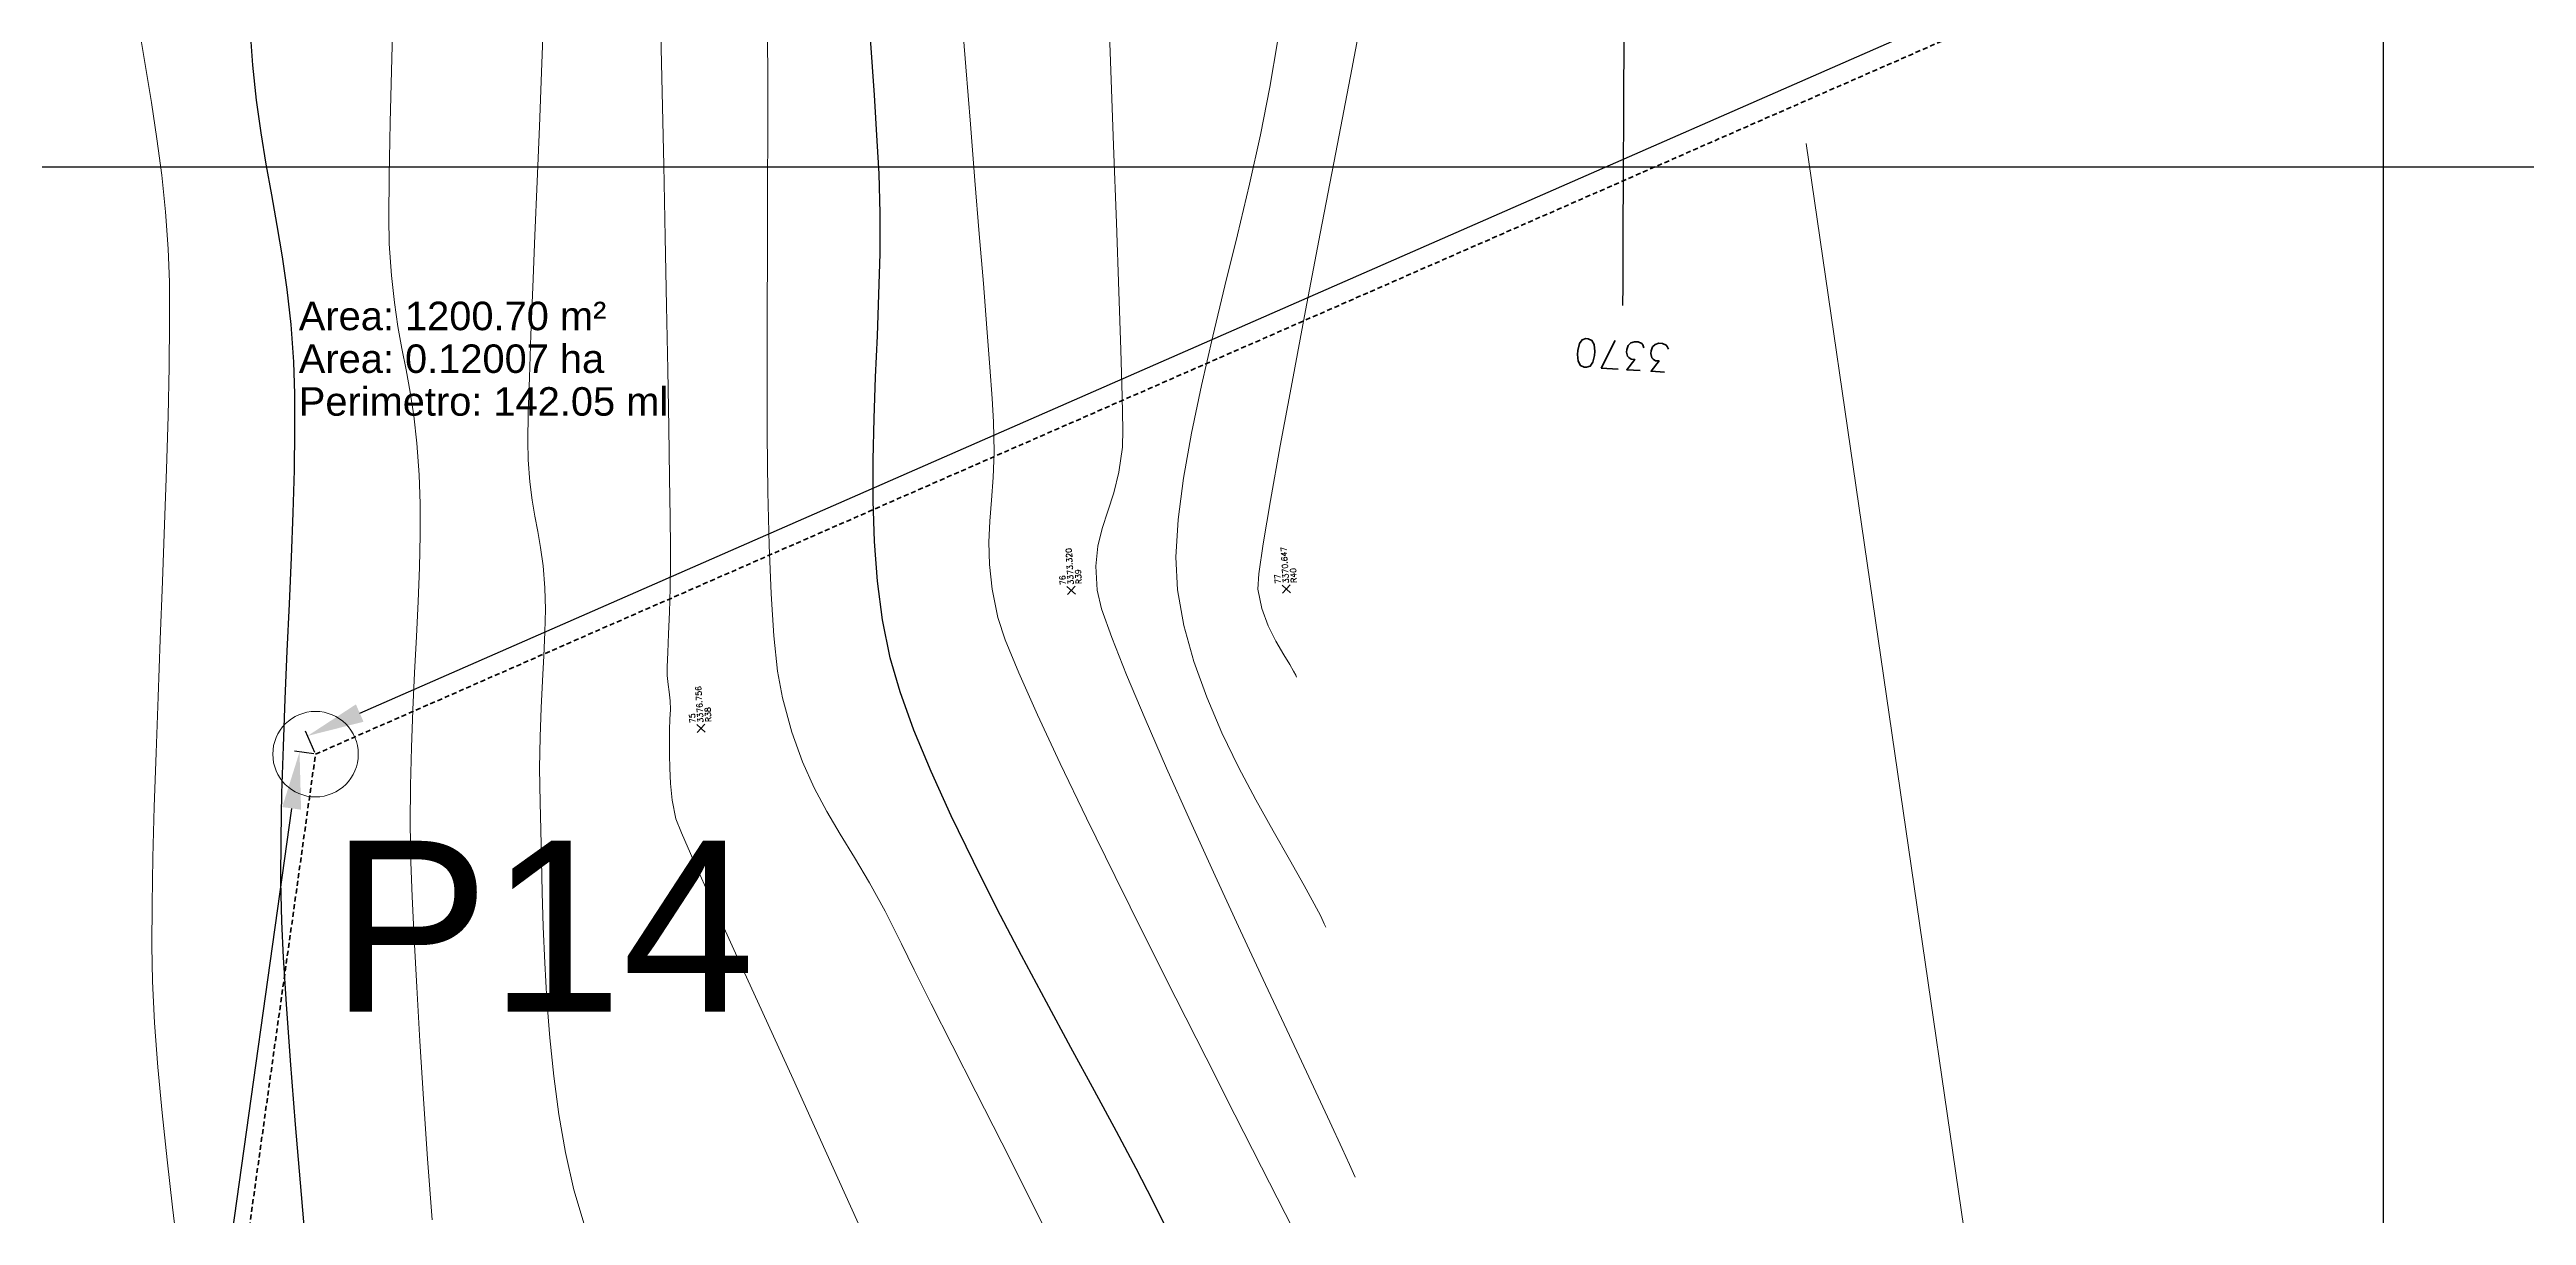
# Model space of a CAD drawing. Header units: millimetres. Extents: x 736950 to 740938, y 8500595 to 8502163.
# Drawn here: x 738318.1 to 738405, y 8501163.2 to 8501204.1 of the extents above; entities that cross this region are included whole.
import ezdxf
from ezdxf.enums import TextEntityAlignment as Align

# ---------------------------------------------------------------- set-up
doc = ezdxf.new("R2010")
doc.units = ezdxf.units.MM
doc.linetypes.add('DASHED', pattern=[0.75, 0.5, -0.25])
for name, color, linetype, lineweight in [('CONT-MJR', 80, 'Continuous', 30), ('CONT-MNR', 96, 'Continuous', 15), ('COTAS', 40, 'Continuous', 5), ('CUADROS', 9, 'Continuous', 20), ('PERIMETRO', 7, 'Continuous', 35), ('saiwite', 5, 'Continuous', 5)]:
    doc.layers.add(name, color=color, linetype=linetype, lineweight=lineweight)
doc.layers.add('Cuadricula Coordenadas', color=5, linetype='Continuous')
doc.styles.add('COTAS', font='arial.ttf')
doc.styles.add('CUADROS', font='arial.ttf')
doc.styles.get("Standard").update_dxf_attribs({"font": 'simplex.shx'})
doc.dimstyles.new('Copy of GenDist', dxfattribs={"dimtxt": 2, "dimasz": 2, "dimexe": 0.18, "dimexo": 0.0625, "dimgap": 1, "dimtad": 2, "dimdec": 3, "dimzin": 1, "dimdsep": 46, "dimtxsty": 'COTAS', "dimcen": 0.09, "dimadec": 3, "dimazin": 0, "dimtfac": 1, "dimtdec": 3, "dimtofl": 0, "dimtmove": 0, "dimatfit": 3, "dimfxl": 1, "dimtolj": 1, "dimtzin": 0, "dimarcsym": 0})

# ---------------------------------------------------------------- blocks, each defined once
blk = doc.blocks.new('*D162')
at = {"layer": 'COTAS', "color": 0, "lineweight": -2, "transparency": 16777216}
for p, q in [((738327.349, 8501179.395), (738326.673, 8501179.49)), ((738320.538, 8501134.338), (738326.574, 8501177.484)), ((738320.759, 8501132.288), (738320.082, 8501132.382))]:
    blk.add_line(p, q, dxfattribs=at)
at = {"layer": 'COTAS', "color": 0, "transparency": 16777216}
for points in [[(738326.244, 8501177.53), (738326.904, 8501177.438), (738326.851, 8501179.465)], [(738320.207, 8501134.384), (738320.868, 8501134.292), (738320.26, 8501132.357)]]:
    blk.add_solid(points, dxfattribs=at)
at = {"layer": 'Defpoints', "color": 0, "transparency": 16777216}
for p in [(738326.851, 8501179.465), (738327.411, 8501179.386), (738320.821, 8501132.279)]:
    blk.add_point(p, dxfattribs=at)
at = {"layer": 'COTAS', "color": 0, "transparency": 16777216, "insert": (738321.554, 8501156.191), "char_height": 2, "attachment_point": 5, "rotation": 82.03584, "style": 'COTAS'}
blk.add_mtext('\\A1;47.566', dxfattribs=at)
blk = doc.blocks.new('*D163')
at = {"layer": 'COTAS', "color": 0, "lineweight": -2, "transparency": 16777216}
for p, q in [((738500.509, 8501255.337), (738500.181, 8501256.085)), ((738328.962, 8501180.829), (738498.422, 8501255.117)), ((738327.386, 8501179.443), (738327.058, 8501180.191))]:
    blk.add_line(p, q, dxfattribs=at)
at = {"layer": 'COTAS', "color": 0, "transparency": 16777216}
for points in [[(738498.288, 8501255.422), (738498.556, 8501254.811), (738500.254, 8501255.92)], [(738328.829, 8501181.134), (738329.096, 8501180.524), (738327.131, 8501180.026)]]:
    blk.add_solid(points, dxfattribs=at)
at = {"layer": 'Defpoints', "color": 0, "transparency": 16777216}
for p in [(738500.254, 8501255.92), (738500.534, 8501255.28), (738327.411, 8501179.386)]:
    blk.add_point(p, dxfattribs=at)
at = {"layer": 'COTAS', "color": 0, "transparency": 16777216, "insert": (738412.881, 8501219.824), "char_height": 2, "attachment_point": 5, "rotation": 23.67174, "style": 'COTAS'}
blk.add_mtext('\\A1;189.028', dxfattribs=at)

msp = doc.modelspace()

# ---------------------------------------------------------------- linework, layer by layer
at = {"linetype": 'Continuous'}
for p, q in [((738353.7877, 8501185.2691), (738354.0878, 8501185.0047)), ((738354.07, 8501185.2869), (738353.8056, 8501184.9868)), ((738361.337, 8501185.3139), (738361.6371, 8501185.0495)), ((738361.6192, 8501185.3317), (738361.3548, 8501185.0316)), ((738340.7897, 8501180.4256), (738341.0898, 8501180.1612)), ((738341.0719, 8501180.4435), (738340.8075, 8501180.1434))]:
    msp.add_line(p, q, dxfattribs=at)
at = {"layer": 'CONT-MJR', "flags": 128}
for points, elevation in [([(738327.1458, 8501161.3283), (738326.9194, 8501163.9335), (738326.7135, 8501166.3882), (738326.5346, 8501168.6327), (738326.3891, 8501170.6074), (738326.2836, 8501172.2523), (738326.2245, 8501173.5079), (738326.198, 8501174.9239), (738326.2029, 8501176.435), (738326.2335, 8501178.0195), (738326.2837, 8501179.6559), (738326.3477, 8501181.3225), (738326.4196, 8501182.9978), (738326.4934, 8501184.6602), (738326.5633, 8501186.2882), (738326.6234, 8501187.86), (738326.6678, 8501189.3542), (738326.6905, 8501190.7492), (738326.6856, 8501192.0233), (738326.6473, 8501193.1549), (738326.5506, 8501194.469), (738326.415, 8501195.6884), (738326.2506, 8501196.8368), (738326.0671, 8501197.9379), (738325.8745, 8501199.0153), (738325.6826, 8501200.0928), (738325.5013, 8501201.1938), (738325.3405, 8501202.3421), (738325.21, 8501203.5614), (738325.1198, 8501204.8753)], 3380), ([(738357.2964, 8501162.7174), (738356.8183, 8501163.6922), (738356.2206, 8501164.8437), (738355.5247, 8501166.1453), (738354.7524, 8501167.5704), (738353.9253, 8501169.0925), (738353.0649, 8501170.685), (738352.193, 8501172.3213), (738351.3312, 8501173.9748), (738350.501, 8501175.6189), (738349.7242, 8501177.2271), (738349.0223, 8501178.7727), (738348.4169, 8501180.2292), (738347.9298, 8501181.5701), (738347.5825, 8501182.7687), (738347.3151, 8501184.0947), (738347.1343, 8501185.4583), (738347.0272, 8501186.8532), (738346.9803, 8501188.2728), (738346.9806, 8501189.7109), (738347.0149, 8501191.1609), (738347.0699, 8501192.6165), (738347.1324, 8501194.0713), (738347.1893, 8501195.5188), (738347.2274, 8501196.9527), (738347.2335, 8501198.3665), (738347.1943, 8501199.7538), (738347.1292, 8501200.9116), (738347.0257, 8501202.515), (738346.8889, 8501204.5028)], 3375), ([(738373.3021, 8501195.1331), (738373.3028, 8501195.288), (738373.3046, 8501195.6681), (738373.308, 8501196.4053), (738373.3139, 8501197.6764), (738373.323, 8501199.6767), (738373.3338, 8501202.0673), (738373.3461, 8501204.7767)], 3370)]:
    msp.add_lwpolyline(points, dxfattribs=dict(at, elevation=elevation))
at = {"layer": 'CONT-MNR', "flags": 128}
for points, elevation in [([(738331.5004, 8501163.0457), (738331.3427, 8501165.1871), (738331.1998, 8501167.2925), (738331.0732, 8501169.314), (738330.9644, 8501171.2034), (738330.875, 8501172.9129), (738330.8065, 8501174.3943), (738330.7606, 8501175.5996), (738330.7359, 8501176.9405), (738330.7438, 8501178.2823), (738330.7768, 8501179.6175), (738330.8275, 8501180.9389), (738330.8884, 8501182.2393), (738330.9522, 8501183.5113), (738331.0114, 8501184.7477), (738331.0585, 8501185.941), (738331.0861, 8501187.0841), (738331.0868, 8501188.1696), (738331.0531, 8501189.1902), (738330.9712, 8501190.3012), (738330.8612, 8501191.2547), (738330.7315, 8501192.0955), (738330.5901, 8501192.8688), (738330.4453, 8501193.6195), (738330.3053, 8501194.3927), (738330.1784, 8501195.2335), (738330.0727, 8501196.1868), (738329.9964, 8501197.2976), (738329.9805, 8501198.2202), (738329.9925, 8501199.6631), (738330.0289, 8501201.5526), (738330.0864, 8501203.8148), (738330.1614, 8501206.3762)], 3379), ([(738363.9001, 8501164.5415), (738363.8418, 8501164.6732), (738363.703, 8501164.9814), (738363.4434, 8501165.5486), (738363.011, 8501166.4815), (738362.3532, 8501167.8903), (738361.5926, 8501169.5158), (738360.7588, 8501171.3009), (738359.8814, 8501173.1886), (738358.99, 8501175.1218), (738358.1141, 8501177.0436), (738357.2833, 8501178.897), (738356.5273, 8501180.625), (738355.8755, 8501182.1705), (738355.3576, 8501183.4765), (738355.0031, 8501184.4861), (738354.8416, 8501185.1422), (738354.8004, 8501185.9788), (738354.8742, 8501186.6835), (738355.0276, 8501187.3115), (738355.2254, 8501187.9179), (738355.4323, 8501188.5576), (738355.6131, 8501189.2857), (738355.7325, 8501190.1574), (738355.7429, 8501190.7805), (738355.723, 8501191.9379), (738355.677, 8501193.5717), (738355.609, 8501195.6239), (738355.5234, 8501198.0365), (738355.4242, 8501200.7515), (738355.3156, 8501203.7109), (738355.202, 8501206.8568)], 3373), ([(738361.849, 8501182.0852), (738361.817, 8501182.1548), (738361.7423, 8501182.3), (738361.6082, 8501182.5334), (738361.4005, 8501182.8749), (738361.1204, 8501183.3538), (738360.8512, 8501183.8941), (738360.629, 8501184.5), (738360.4901, 8501185.1758), (738360.5238, 8501185.7107), (738360.6753, 8501186.7698), (738360.9296, 8501188.2882), (738361.2718, 8501190.2013), (738361.6872, 8501192.4444), (738362.1607, 8501194.9526), (738362.6775, 8501197.6614), (738363.2226, 8501200.5059), (738363.7813, 8501203.4214), (738364.3386, 8501206.3432)], 3371), ([(738336.8439, 8501162.8887), (738336.4748, 8501164.0999), (738336.1862, 8501165.4055), (738335.9539, 8501166.7377), (738335.7712, 8501168.0829), (738335.6315, 8501169.4276), (738335.5281, 8501170.7583), (738335.4543, 8501172.0615), (738335.4035, 8501173.3236), (738335.369, 8501174.5312), (738335.3441, 8501175.6706), (738335.3223, 8501176.7285), (738335.2967, 8501177.6913), (738335.277, 8501178.8916), (738335.2916, 8501179.9955), (738335.329, 8501181.0143), (738335.3778, 8501181.9593), (738335.4266, 8501182.8416), (738335.464, 8501183.6726), (738335.4786, 8501184.4634), (738335.4589, 8501185.2255), (738335.3975, 8501186.0003), (738335.3125, 8501186.6424), (738335.2136, 8501187.2049), (738335.1106, 8501187.7408), (738335.0131, 8501188.3033), (738334.9307, 8501188.9453), (738334.8731, 8501189.72), (738334.8644, 8501190.3652), (738334.8805, 8501191.3431), (738334.9173, 8501192.6039), (738334.9707, 8501194.0979), (738335.0367, 8501195.7753), (738335.1109, 8501197.5865), (738335.1894, 8501199.4817), (738335.2681, 8501201.4112), (738335.3427, 8501203.3252), (738335.4092, 8501205.1741)], 3378), ([(738346.4684, 8501162.9012), (738345.3032, 8501165.4861), (738344.1713, 8501167.9773), (738343.1081, 8501170.3063), (738342.1491, 8501172.4045), (738341.3297, 8501174.2032), (738340.6854, 8501175.634), (738340.2517, 8501176.6282), (738340.0639, 8501177.1172), (738339.9336, 8501177.769), (738339.8669, 8501178.3591), (738339.8422, 8501178.8898), (738339.838, 8501179.3636), (738339.8329, 8501179.783), (738339.8319, 8501180.235), (738339.8488, 8501180.6201), (738339.8657, 8501180.9562), (738339.8647, 8501181.2608), (738339.8297, 8501181.5767), (738339.7834, 8501181.8265), (738339.7498, 8501182.1423), (738339.752, 8501182.4494), (738339.7723, 8501182.9505), (738339.8029, 8501183.6053), (738339.8357, 8501184.3733), (738339.8629, 8501185.2141), (738339.8764, 8501186.0873), (738339.8729, 8501186.6597), (738339.8599, 8501187.6818), (738339.8384, 8501189.0964), (738339.8091, 8501190.8463), (738339.7729, 8501192.8742), (738339.7307, 8501195.1228), (738339.6834, 8501197.5349), (738339.6317, 8501200.0532), (738339.5766, 8501202.6205), (738339.5189, 8501205.1796)], 3377), ([(738353.4272, 8501161.8878), (738352.4545, 8501163.8435), (738351.499, 8501165.7409), (738350.5893, 8501167.5335), (738349.7541, 8501169.1748), (738349.022, 8501170.6184), (738348.4216, 8501171.8178), (738347.9816, 8501172.7265), (738347.4082, 8501173.8783), (738346.8568, 8501174.8721), (738346.3296, 8501175.7549), (738345.8289, 8501176.5739), (738345.3569, 8501177.3761), (738344.9157, 8501178.2087), (738344.5076, 8501179.1187), (738344.1349, 8501180.1531), (738343.7996, 8501181.3591), (738343.6308, 8501182.3014), (738343.5003, 8501183.5338), (738343.4035, 8501185.0178), (738343.3357, 8501186.715), (738343.2923, 8501188.5868), (738343.2686, 8501190.5949), (738343.2601, 8501192.7008), (738343.2621, 8501194.8661), (738343.2699, 8501197.0522), (738343.2789, 8501199.2208), (738343.2846, 8501201.3334), (738343.2822, 8501203.3514), (738343.2671, 8501205.2366)], 3376), ([(738362.1296, 8501161.9197), (738361.4465, 8501163.2651), (738360.6201, 8501164.8874), (738359.6829, 8501166.7276), (738358.6673, 8501168.7271), (738357.606, 8501170.8269), (738356.5313, 8501172.9682), (738355.4758, 8501175.0922), (738354.472, 8501177.14), (738353.5524, 8501179.0529), (738352.7494, 8501180.772), (738352.0956, 8501182.2385), (738351.6234, 8501183.3936), (738351.3654, 8501184.1783), (738351.1636, 8501185.1813), (738351.066, 8501186.0473), (738351.0467, 8501186.8242), (738351.0793, 8501187.5601), (738351.1379, 8501188.3029), (738351.1964, 8501189.1007), (738351.2285, 8501190.0015), (738351.2083, 8501191.0532), (738351.16, 8501191.8663), (738351.0815, 8501192.9722), (738350.9773, 8501194.3308), (738350.8522, 8501195.902), (738350.7109, 8501197.6456), (738350.558, 8501199.5216), (738350.3983, 8501201.4898), (738350.2363, 8501203.5101), (738350.0769, 8501205.5424)], 3374), ([(738322.5867, 8501161.8355), (738322.3935, 8501163.487), (738322.2038, 8501165.1484), (738322.0282, 8501166.7959), (738321.8768, 8501168.4056), (738321.7601, 8501169.9537), (738321.6883, 8501171.4162), (738321.6669, 8501172.6626), (738321.6731, 8501174.1206), (738321.7025, 8501175.7568), (738321.7506, 8501177.5377), (738321.813, 8501179.4299), (738321.8851, 8501181.4), (738321.9627, 8501183.4145), (738322.0411, 8501185.4401), (738322.116, 8501187.4432), (738322.1829, 8501189.3906), (738322.2373, 8501191.2486), (738322.2748, 8501192.984), (738322.291, 8501194.5632), (738322.2814, 8501195.9529), (738322.2415, 8501197.1197), (738322.1478, 8501198.4183), (738322.0131, 8501199.7056), (738321.846, 8501200.9838), (738321.6545, 8501202.2552), (738321.4471, 8501203.522), (738321.2319, 8501204.7866)], 3381), ([(738362.8746, 8501173.3134), (738362.8193, 8501173.4359), (738362.6932, 8501173.6979), (738362.4687, 8501174.1308), (738362.1124, 8501174.7776), (738361.5945, 8501175.6866), (738361.0206, 8501176.6928), (738360.4173, 8501177.7809), (738359.8111, 8501178.9352), (738359.2286, 8501180.1403), (738358.6963, 8501181.3807), (738358.2408, 8501182.641), (738357.8884, 8501183.9056), (738357.6658, 8501185.159), (738357.6124, 8501186.304), (738357.6905, 8501187.6186), (738357.8794, 8501189.0769), (738358.1586, 8501190.6529), (738358.5075, 8501192.3206), (738358.9056, 8501194.054), (738359.3323, 8501195.8272), (738359.767, 8501197.6142), (738360.1891, 8501199.3889), (738360.5782, 8501201.1255), (738360.9135, 8501202.7979), (738361.1747, 8501204.3802)], 3372)]:
    msp.add_lwpolyline(points, dxfattribs=dict(at, elevation=elevation))
at = {"layer": 'COTAS'}
msp.add_circle((738327.4111, 8501179.3862), 1.5, dxfattribs=at)
at = {"layer": 'Cuadricula Coordenadas', "color": 8}
for p, q in [((738400, 8500595.5072), (738400, 8502130.6413)), ((736950.2265, 8501200), (738552.8979, 8501200))]:
    msp.add_line(p, q, dxfattribs=at)
at = {"layer": 'PERIMETRO', "linetype": 'DASHED', "ltscale": 0.35}
msp.add_lwpolyline([(738236.8284, 8501144.0322), (738320.8207, 8501132.2789), (738327.4111, 8501179.3862), (738500.534, 8501255.2801), (738505.2946, 8501473.0028), (738158.5426, 8501412.1735)], dxfattribs=at)
at = {"layer": 'saiwite'}
msp.add_line((738386.1792, 8501156.5237), (738379.7311, 8501200.8125), dxfattribs=at)

# ---------------------------------------------------------------- texts
at = {"color": 1, "char_height": 0.2, "attachment_point": 4, "rotation": 93.620503}
for s, insert in [('3373.320', (738353.9252, 8501185.3365)), ('3370.647', (738361.4744, 8501185.3813)), ('3376.756', (738340.9271, 8501180.493))]:
    msp.add_mtext(s, dxfattribs=dict(at, insert=insert))
at = {"color": 2, "char_height": 0.2, "attachment_point": 4, "rotation": 93.620503}
for s, insert in [('76', (738353.6457, 8501185.3188)), ('77', (738361.195, 8501185.3636)), ('75', (738340.6476, 8501180.4753))]:
    msp.add_mtext(s, dxfattribs=dict(at, insert=insert))
at = {"color": 3, "char_height": 0.2, "attachment_point": 4, "rotation": 93.620503}
for s, insert in [('R39', (738354.2046, 8501185.3542)), ('R40', (738361.7538, 8501185.399)), ('R38', (738341.2065, 8501180.5107))]:
    msp.add_mtext(s, dxfattribs=dict(at, insert=insert))
at = {"layer": 'CONT-MJR', "insert": (738373.2936, 8501193.3866, 3370), "char_height": 1, "attachment_point": 5, "rotation": 176.379436}
msp.add_mtext('{3370}', dxfattribs=at)
at = {"layer": 'CUADROS', "style": 'CUADROS'}
for s, p in [('Area: 1200.70 m²', (738326.8252, 8501194.2651)), ('Area: 0.12007 ha', (738326.8252, 8501192.7651)), ('Perimetro: 142.05 ml', (738326.8252, 8501191.2651))]:
    msp.add_text(s, height=1, dxfattribs=at).set_placement(p)
msp.add_text('P14', height=6, dxfattribs=at).set_placement((738335.3821, 8501173.3477), align=Align.MIDDLE_CENTER)

# ---------------------------------------------------------------- dimensions: what is measured, and where the dimension line sits
at = {"layer": 'COTAS'}
for p1, p2, distance, picture, middle in [((738327.4111, 8501179.3862), (738500.534, 8501255.2801), 0.6985, '*D163', (738412.8807, 8501219.8239)), ((738320.8207, 8501132.2789), (738327.4111, 8501179.3862), 0.5657, '*D162', (738321.554, 8501156.191))]:
    dim = msp.add_aligned_dim(p1=p1, p2=p2, distance=distance, dimstyle='Copy of GenDist', dxfattribs=at)
    dim.commit()
    dim.dimension.update_dxf_attribs({"geometry": picture, "text_midpoint": middle})

doc.saveas('drawing.dxf')
